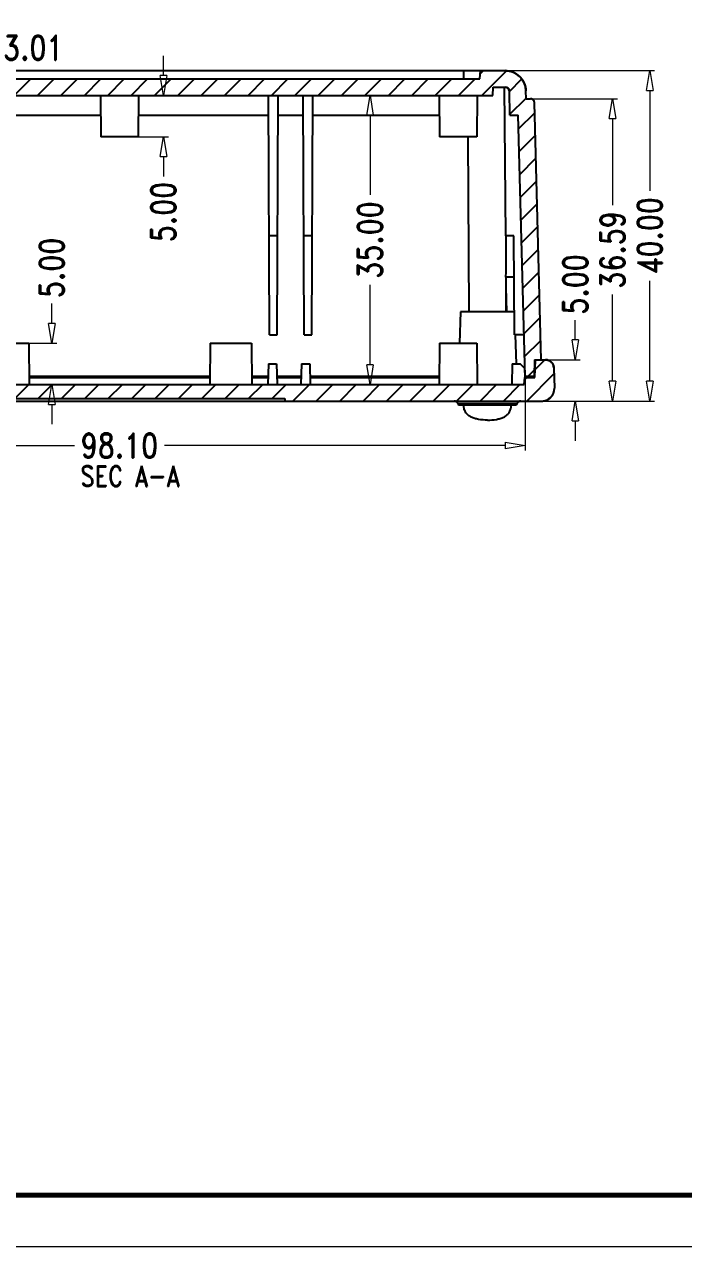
# Model space of a CAD drawing. Header units: millimetres. Extents: x 1751 to 2112, y -224 to 27.
# Drawn here: x 1892.7 to 1972.4, y -224.1 to -76.2 of the extents above; entities that cross this region are included whole.
import ezdxf
from ezdxf.enums import TextEntityAlignment as Align

# ---------------------------------------------------------------- set-up
doc = ezdxf.new("R2010")
doc.units = ezdxf.units.MM
for name, color, linetype, lineweight in [('dim', 3, 'Continuous', 9), ('from', 7, 'Continuous', 13), ('hatch', 56, 'Continuous', 9)]:
    doc.layers.add(name, color=color, linetype=linetype, lineweight=lineweight)
doc.styles.add('ROMAND', font='romand.shx', dxfattribs={"width": 0.8, "bigfont": 'gbcbig.shx'})
doc.dimstyles.new('YanXiu', dxfattribs={"dimtxt": 2.5, "dimasz": 2.2, "dimexe": 1, "dimexo": 0, "dimgap": 0.66, "dimtad": 0, "dimzin": 1, "dimdsep": 46, "dimtxsty": 'ROMAND', "dimblk": 'CLOSEDBLANK', "dimcen": 0, "dimclrd": 3, "dimclre": 3, "dimclrt": 7, "dimazin": 0, "dimtfac": 1, "dimtofl": 0, "dimtmove": 0, "dimatfit": 3, "dimldrblk": 'CLOSEDBLANK', "dimfxl": 1, "dimlwd": 5, "dimlwe": 5, "dimarcsym": 0})
pattern_1 = [(45, (1731.6711, -286.9688), (-1.414214, 1.414214), [])]

# ---------------------------------------------------------------- blocks, each defined once
blk = doc.blocks.new('_ClosedBlank')
at = {"color": 0, "linetype": 'ByBlock', "lineweight": -2}
for p, q in [((-1, 0.167), (0, 0)), ((-1, 0.167), (-1, -0.167)), ((0, 0), (-1, -0.167))]:
    blk.add_line(p, q, dxfattribs=at)
blk = doc.blocks.new('*D30')
at = {"layer": 'Defpoints', "color": 0, "transparency": 16777216}
for p in [(1906.47, -84.78), (1906.42, -89.78), (1909.48, -89.78)]:
    blk.add_point(p, dxfattribs=at)
at = {"layer": 'dim', "color": 3, "lineweight": 5, "transparency": 16777216}
for p, q in [((1909.48, -82.38), (1909.48, -79.98)), ((1906.47, -84.78), (1910.08, -84.78)), ((1906.42, -89.78), (1910.08, -89.78)), ((1909.48, -92.18), (1909.48, -94.58))]:
    blk.add_line(p, q, dxfattribs=at)
at = {"layer": 'dim', "color": 3, "lineweight": 5, "transparency": 16777216, "xscale": 2.4, "yscale": 2.4, "zscale": 2.4}
for p, rotation in [((1909.48, -84.78), 270), ((1909.48, -89.78), 90)]:
    blk.add_blockref('_ClosedBlank', p, dxfattribs=dict(at, rotation=rotation))
at = {"layer": 'dim', "color": 7, "transparency": 16777216, "insert": (1909.48, -98.89), "char_height": 3, "attachment_point": 5, "rotation": 90, "style": 'ROMAND'}
blk.add_mtext('5.00', dxfattribs=at)
blk = doc.blocks.new('*D31')
at = {"layer": 'Defpoints', "color": 0, "transparency": 16777216}
for p in [(1893.22, -114.78), (1893.27, -119.78), (1895.98, -119.78)]:
    blk.add_point(p, dxfattribs=at)
at = {"layer": 'dim', "color": 3, "lineweight": 5, "transparency": 16777216}
for p, q in [((1895.98, -112.38), (1895.98, -109.98)), ((1893.22, -114.78), (1896.58, -114.78)), ((1893.27, -119.78), (1896.58, -119.78)), ((1895.98, -122.18), (1895.98, -124.58))]:
    blk.add_line(p, q, dxfattribs=at)
at = {"layer": 'dim', "color": 3, "lineweight": 5, "transparency": 16777216, "xscale": 2.4, "yscale": 2.4, "zscale": 2.4}
for p, rotation in [((1895.98, -114.78), 270), ((1895.98, -119.78), 90)]:
    blk.add_blockref('_ClosedBlank', p, dxfattribs=dict(at, rotation=rotation))
at = {"layer": 'dim', "color": 7, "transparency": 16777216, "insert": (1895.98, -105.66), "char_height": 3, "attachment_point": 5, "rotation": 90, "style": 'ROMAND'}
blk.add_mtext('5.00', dxfattribs=at)
blk = doc.blocks.new('*D32')
at = {"layer": 'Defpoints', "color": 0, "transparency": 16777216}
for p in [(1934.47, -84.78), (1936.69, -84.78), (1935.63, -119.78)]:
    blk.add_point(p, dxfattribs=at)
at = {"layer": 'dim', "color": 3, "lineweight": 5, "transparency": 16777216}
for p, q in [((1936.69, -84.78), (1933.88, -84.78)), ((1934.47, -87.18), (1934.47, -96.82)), ((1934.47, -117.38), (1934.47, -107.73)), ((1935.63, -119.78), (1933.88, -119.78))]:
    blk.add_line(p, q, dxfattribs=at)
at = {"layer": 'dim', "color": 3, "lineweight": 5, "transparency": 16777216, "xscale": 2.4, "yscale": 2.4, "zscale": 2.4}
for p, rotation in [((1934.47, -84.78), 90), ((1934.47, -119.78), 270)]:
    blk.add_blockref('_ClosedBlank', p, dxfattribs=dict(at, rotation=rotation))
at = {"layer": 'dim', "color": 7, "transparency": 16777216, "insert": (1934.47, -102.28), "char_height": 3, "attachment_point": 5, "rotation": 90, "style": 'ROMAND'}
blk.add_mtext('35.00', dxfattribs=at)
blk = doc.blocks.new('*D35')
at = {"layer": 'Defpoints', "color": 0, "transparency": 16777216}
for p in [(1950.82, -81.78), (1968.3, -81.78), (1955.27, -121.78)]:
    blk.add_point(p, dxfattribs=at)
at = {"layer": 'dim', "color": 3, "lineweight": 5, "transparency": 16777216}
for p, q in [((1950.82, -81.78), (1968.89, -81.78)), ((1968.3, -84.18), (1968.3, -96.32)), ((1968.3, -119.38), (1968.3, -107.23)), ((1955.27, -121.78), (1968.89, -121.78))]:
    blk.add_line(p, q, dxfattribs=at)
at = {"layer": 'dim', "color": 3, "lineweight": 5, "transparency": 16777216, "xscale": 2.4, "yscale": 2.4, "zscale": 2.4}
for p, rotation in [((1968.3, -81.78), 90), ((1968.3, -121.78), 270)]:
    blk.add_blockref('_ClosedBlank', p, dxfattribs=dict(at, rotation=rotation))
at = {"layer": 'dim', "color": 7, "transparency": 16777216, "insert": (1968.3, -101.78), "char_height": 3, "attachment_point": 5, "rotation": 90, "style": 'ROMAND'}
blk.add_mtext('40.00', dxfattribs=at)
blk = doc.blocks.new('*D34')
at = {"layer": 'Defpoints', "color": 0, "transparency": 16777216}
for p in [(1953.86, -85.19), (1963.8, -85.19), (1955.27, -121.78)]:
    blk.add_point(p, dxfattribs=at)
at = {"layer": 'dim', "color": 3, "lineweight": 5, "transparency": 16777216}
for p, q in [((1953.86, -85.19), (1964.39, -85.19)), ((1963.8, -87.59), (1963.8, -98.08)), ((1963.8, -119.38), (1963.8, -108.88)), ((1955.27, -121.78), (1964.39, -121.78))]:
    blk.add_line(p, q, dxfattribs=at)
at = {"layer": 'dim', "color": 3, "lineweight": 5, "transparency": 16777216, "xscale": 2.4, "yscale": 2.4, "zscale": 2.4}
for p, rotation in [((1963.8, -85.19), 90), ((1963.8, -121.78), 270)]:
    blk.add_blockref('_ClosedBlank', p, dxfattribs=dict(at, rotation=rotation))
at = {"layer": 'dim', "color": 7, "transparency": 16777216, "insert": (1963.8, -103.48), "char_height": 3, "attachment_point": 5, "rotation": 90, "style": 'ROMAND'}
blk.add_mtext('36.59', dxfattribs=at)
blk = doc.blocks.new('*D33')
at = {"layer": 'Defpoints', "color": 0, "transparency": 16777216}
for p in [(1955.7, -116.78), (1959.3, -116.78), (1955.27, -121.78)]:
    blk.add_point(p, dxfattribs=at)
at = {"layer": 'dim', "color": 3, "lineweight": 5, "transparency": 16777216}
for p, q in [((1959.3, -114.38), (1959.3, -111.98)), ((1955.7, -116.78), (1959.89, -116.78)), ((1955.27, -121.78), (1959.89, -121.78)), ((1959.3, -124.18), (1959.3, -126.58))]:
    blk.add_line(p, q, dxfattribs=at)
at = {"layer": 'dim', "color": 3, "lineweight": 5, "transparency": 16777216, "xscale": 2.4, "yscale": 2.4, "zscale": 2.4}
for p, rotation in [((1959.3, -116.78), 270), ((1959.3, -121.78), 90)]:
    blk.add_blockref('_ClosedBlank', p, dxfattribs=dict(at, rotation=rotation))
at = {"layer": 'dim', "color": 7, "transparency": 16777216, "insert": (1959.3, -107.66), "char_height": 3, "attachment_point": 5, "rotation": 90, "style": 'ROMAND'}
blk.add_mtext('5.00', dxfattribs=at)
blk = doc.blocks.new('*D46')
at = {"layer": 'Defpoints', "color": 0, "transparency": 16777216}
for p in [(1855.12, -118.78), (1953.23, -118.78), (1953.23, -127.17)]:
    blk.add_point(p, dxfattribs=at)
at = {"layer": 'dim', "color": 3, "lineweight": 5, "transparency": 16777216}
for p, q in [((1855.12, -118.78), (1855.12, -127.77)), ((1953.23, -118.78), (1953.23, -127.77)), ((1857.52, -127.17), (1898.72, -127.17)), ((1950.83, -127.17), (1909.63, -127.17))]:
    blk.add_line(p, q, dxfattribs=at)
at = {"layer": 'dim', "color": 3, "lineweight": 5, "transparency": 16777216, "xscale": 2.4, "yscale": 2.4, "zscale": 2.4, "rotation": 180}
blk.add_blockref('_ClosedBlank', (1855.12, -127.17), dxfattribs=at)
at = {"layer": 'dim', "color": 3, "lineweight": 5, "transparency": 16777216, "xscale": 2.4, "yscale": 2.4, "zscale": 2.4}
blk.add_blockref('_ClosedBlank', (1953.23, -127.17), dxfattribs=at)
at = {"layer": 'dim', "color": 7, "transparency": 16777216, "insert": (1904.17, -127.17), "char_height": 3, "attachment_point": 5, "style": 'ROMAND'}
blk.add_mtext('98.10', dxfattribs=at)
blk = doc.blocks.new('*D48')
at = {"layer": 'Defpoints', "color": 0, "transparency": 16777216}
for p in [(1884.98, -79.01), (1881.97, -84.78), (1884.98, -84.76)]:
    blk.add_point(p, dxfattribs=at)
at = {"layer": 'dim', "color": 3, "lineweight": 5, "transparency": 16777216}
for p, q in [((1879.57, -79.01), (1877.17, -79.01)), ((1881.97, -84.78), (1881.97, -78.41)), ((1884.98, -84.76), (1884.98, -78.41)), ((1887.38, -79.01), (1889.78, -79.01))]:
    blk.add_line(p, q, dxfattribs=at)
at = {"layer": 'dim', "color": 3, "lineweight": 5, "transparency": 16777216, "xscale": 2.4, "yscale": 2.4, "zscale": 2.4}
blk.add_blockref('_ClosedBlank', (1881.97, -79.01), dxfattribs=at)
at = {"layer": 'dim', "color": 3, "lineweight": 5, "transparency": 16777216, "xscale": 2.4, "yscale": 2.4, "zscale": 2.4, "rotation": 180}
blk.add_blockref('_ClosedBlank', (1884.98, -79.01), dxfattribs=at)
at = {"layer": 'dim', "color": 7, "transparency": 16777216, "insert": (1893.75, -79.01), "char_height": 3, "attachment_point": 5, "style": 'ROMAND'}
blk.add_mtext('3.01', dxfattribs=at)

msp = doc.modelspace()

# ---------------------------------------------------------------- hatches: boundary and pattern name
at = {"linetype": 'Continuous'}
h = msp.add_hatch(dxfattribs=at)
h.set_pattern_fill('DEFAULT__1', color=5, scale=2, angle=45, style=0, pattern_type=0)
h.set_pattern_definition(pattern_1)
edge = h.paths.add_edge_path()
edge.add_line((1853.175, -116.778), (1853.975, -116.778))
edge.add_line((1853.175, -116.778), (1853.989, -85.673))
edge.add_spline(control_points=[(1853.989, -85.673), (1853.997, -85.387), (1854.202, -85.186), (1854.489, -85.186)], knot_values=[0, 0, 0, 0, 1, 1, 1, 1], weights=[1, 0.810868, 0.810868, 1], degree=3, periodic=0)
edge.add_line((1854.489, -85.186), (1855.002, -85.186))
edge.add_line((1855.002, -85.186), (1855.028, -84.213))
edge.add_spline(control_points=[(1857.527, -81.778), (1856.093, -81.778), (1855.065, -82.779), (1855.028, -84.213)], knot_values=[0, 0, 0, 0, 1, 1, 1, 1], weights=[1, 0.810868, 0.810868, 1], degree=3, periodic=0)
edge.add_line((1857.527, -81.778), (1860.527, -81.778))
edge.add_line((1860.579, -82.778), (1860.527, -81.778))
edge.add_line((1860.579, -82.778), (1947.77, -82.778))
edge.add_line((1947.77, -82.778), (1947.822, -81.778))
edge.add_line((1947.822, -81.778), (1950.822, -81.778))
edge.add_spline(control_points=[(1950.822, -81.778), (1952.257, -81.778), (1953.284, -82.779), (1953.322, -84.213)], knot_values=[0, 0, 0, 0, 1, 1, 1, 1], weights=[1, 0.810868, 0.810868, 1], degree=3, periodic=0)
edge.add_line((1953.347, -85.186), (1953.322, -84.213))
edge.add_line((1953.347, -85.186), (1953.86, -85.186))
edge.add_spline(control_points=[(1954.36, -85.673), (1954.353, -85.387), (1954.147, -85.186), (1953.86, -85.186)], knot_values=[0, 0, 0, 0, 1, 1, 1, 1], weights=[1, 0.810868, 0.810868, 1], degree=3, periodic=0)
edge.add_line((1955.175, -116.778), (1954.36, -85.673))
edge.add_line((1954.374, -116.778), (1955.175, -116.778))
edge.add_line((1954.374, -116.778), (1954.304, -118.778))
edge.add_line((1953.226, -118.778), (1954.304, -118.778))
edge.add_line((1953.226, -118.778), (1952.399, -87.186))
edge.add_line((1951.399, -87.186), (1952.399, -87.186))
edge.add_line((1951.399, -87.186), (1951.322, -84.265))
edge.add_spline(control_points=[(1950.822, -83.778), (1951.109, -83.778), (1951.315, -83.978), (1951.322, -84.265)], knot_values=[0, 0, 0, 0, 1, 1, 1, 1], weights=[1, 0.810868, 0.810868, 1], degree=3, periodic=0)
edge.add_line((1949.375, -83.778), (1950.822, -83.778))
edge.add_line((1949.322, -84.778), (1949.375, -83.778))
edge.add_line((1859.027, -84.778), (1949.322, -84.778))
edge.add_line((1859.027, -84.778), (1858.974, -83.778))
edge.add_line((1857.527, -83.778), (1858.974, -83.778))
edge.add_spline(control_points=[(1857.527, -83.778), (1857.24, -83.778), (1857.035, -83.978), (1857.027, -84.265)], knot_values=[0, 0, 0, 0, 1, 1, 1, 1], weights=[1, 0.810868, 0.810868, 1], degree=3, periodic=0)
edge.add_line((1856.951, -87.186), (1857.027, -84.265))
edge.add_line((1855.95, -87.186), (1856.951, -87.186))
edge.add_line((1855.123, -118.778), (1855.95, -87.186))
edge.add_line((1854.045, -118.778), (1855.123, -118.778))
edge.add_line((1853.975, -116.778), (1854.045, -118.778))
h = msp.add_hatch(dxfattribs=at)
h.set_pattern_fill('DEFAULT__2', color=5, scale=2, angle=45, style=0, pattern_type=0)
h.set_pattern_definition(pattern_1)
edge = h.paths.add_edge_path()
edge.add_line((1852.649, -116.778), (1853.875, -116.778))
edge.add_line((1853.95, -118.928), (1853.875, -116.778))
edge.add_line((1853.95, -118.928), (1855.175, -118.928))
edge.add_line((1855.219, -119.778), (1855.175, -118.928))
edge.add_line((1855.219, -119.778), (1953.13, -119.778))
edge.add_line((1953.13, -119.778), (1953.175, -118.928))
edge.add_line((1953.175, -118.928), (1954.399, -118.928))
edge.add_line((1954.399, -118.928), (1954.474, -116.778))
edge.add_line((1954.474, -116.778), (1955.7, -116.778))
edge.add_spline(control_points=[(1955.7, -116.778), (1956.274, -116.778), (1956.685, -117.178), (1956.7, -117.752)], knot_values=[0, 0, 0, 0, 1, 1, 1, 1], weights=[1, 0.810868, 0.810868, 1], degree=3, periodic=0)
edge.add_line((1956.7, -117.752), (1956.765, -120.239))
edge.add_spline(control_points=[(1955.266, -121.778), (1956.163, -121.778), (1956.789, -121.136), (1956.765, -120.239)], knot_values=[0, 0, 0, 0, 1, 1, 1, 1], weights=[1, 0.798527, 0.798527, 1], degree=3, periodic=0)
edge.add_line((1924.175, -121.778), (1955.266, -121.778))
edge.add_line((1924.159, -121.478), (1924.175, -121.778))
edge.add_line((1884.19, -121.478), (1924.159, -121.478))
edge.add_line((1884.19, -121.478), (1884.175, -121.778))
edge.add_line((1853.083, -121.778), (1884.175, -121.778))
edge.add_spline(control_points=[(1853.083, -121.778), (1852.186, -121.778), (1851.561, -121.136), (1851.584, -120.239)], knot_values=[0, 0, 0, 0, 1, 1, 1, 1], weights=[1, 0.798527, 0.798527, 1], degree=3, periodic=0)
edge.add_line((1851.649, -117.752), (1851.584, -120.239))
edge.add_spline(control_points=[(1852.649, -116.778), (1852.075, -116.778), (1851.664, -117.178), (1851.649, -117.752)], knot_values=[0, 0, 0, 0, 1, 1, 1, 1], weights=[1, 0.810868, 0.810868, 1], degree=3, periodic=0)

# ---------------------------------------------------------------- linework, layer by layer
at = {"color": 7, "linetype": 'Continuous'}
for p, q in [((1857.527, -81.778), (1950.822, -81.778)), ((1860.579, -82.778), (1947.77, -82.778)), ((1860.579, -82.778), (1947.77, -82.778)), ((1945.822, -82.778), (1945.822, -81.778)), ((1947.77, -82.778), (1947.822, -81.778)), ((1947.77, -82.778), (1947.822, -81.778)), ((1947.822, -81.778), (1950.822, -81.778)), ((1949.322, -84.778), (1949.375, -83.778)), ((1949.322, -84.778), (1949.375, -83.778)), ((1949.375, -83.778), (1950.822, -83.778)), ((1949.375, -83.778), (1950.822, -83.778)), ((1950.883, -101.778), (1950.726, -83.778)), ((1951.399, -87.186), (1951.322, -84.265)), ((1951.399, -87.186), (1951.322, -84.265)), ((1953.347, -85.186), (1953.322, -84.213)), ((1953.347, -85.186), (1953.322, -84.213)), ((1859.027, -84.778), (1949.322, -84.778)), ((1859.027, -84.778), (1949.322, -84.778)), ((1901.881, -84.778), (1901.925, -89.778)), ((1906.468, -84.778), (1906.425, -89.778)), ((1922.306, -113.778), (1922.179, -84.778)), ((1923.244, -113.778), (1923.37, -84.778)), ((1926.506, -113.778), (1926.379, -84.778)), ((1927.444, -113.778), (1927.57, -84.778)), ((1942.831, -84.778), (1942.875, -89.778)), ((1947.418, -84.778), (1947.375, -89.778)), ((1953.347, -85.186), (1953.86, -85.186)), ((1953.347, -85.186), (1953.86, -85.186)), ((1955.175, -116.778), (1954.36, -85.673)), ((1955.175, -116.778), (1954.36, -85.673)), ((1886.16, -87.186), (1901.902, -87.186)), ((1906.447, -87.186), (1922.189, -87.186)), ((1923.36, -87.186), (1926.389, -87.186)), ((1927.56, -87.186), (1942.852, -87.186)), ((1951.399, -87.186), (1952.399, -87.186)), ((1951.399, -87.186), (1952.399, -87.186)), ((1953.226, -118.778), (1952.399, -87.186)), ((1953.226, -118.778), (1952.399, -87.186)), ((1906.425, -89.778), (1901.925, -89.778)), ((1947.375, -89.778), (1942.875, -89.778)), ((1946.309, -89.778), (1946.42, -110.978)), ((1923.296, -101.778), (1922.253, -101.778)), ((1927.496, -101.778), (1926.453, -101.778)), ((1951.856, -101.778), (1950.883, -101.778)), ((1951.961, -113.778), (1951.856, -101.778)), ((1951.9, -106.778), (1950.915, -106.778)), ((1950.929, -110.978), (1950.951, -106.778)), ((1951.023, -110.978), (1950.944, -107.989)), ((1945.425, -110.978), (1945.292, -114.778)), ((1951.925, -110.978), (1945.425, -110.978)), ((1922.306, -113.778), (1923.244, -113.778)), ((1926.506, -113.778), (1927.444, -113.778)), ((1953.095, -113.778), (1951.961, -113.778)), ((1952.022, -113.776), (1952.145, -117.278)), ((1888.225, -114.778), (1893.225, -114.778)), ((1893.225, -114.778), (1893.268, -119.778)), ((1915.125, -114.778), (1915.081, -119.778)), ((1915.125, -114.778), (1920.125, -114.778)), ((1920.125, -114.778), (1920.168, -119.778)), ((1942.875, -114.778), (1942.831, -119.778)), ((1942.875, -114.778), (1947.375, -114.778)), ((1947.375, -114.778), (1947.418, -119.778)), ((1954.374, -116.778), (1954.304, -118.778)), ((1954.374, -116.778), (1954.304, -118.778)), ((1954.374, -116.778), (1955.7, -116.778)), ((1954.374, -116.778), (1955.175, -116.778)), ((1954.399, -118.928), (1954.474, -116.778)), ((1954.399, -118.928), (1954.474, -116.778)), ((1954.474, -116.778), (1955.7, -116.778)), ((1922.175, -117.278), (1922.109, -119.778)), ((1922.175, -117.278), (1923.175, -117.278)), ((1923.175, -117.278), (1923.24, -119.778)), ((1926.175, -117.278), (1926.109, -119.778)), ((1926.175, -117.278), (1927.175, -117.278)), ((1927.175, -117.278), (1927.24, -119.778)), ((1951.676, -117.278), (1951.611, -119.778)), ((1951.676, -117.278), (1952.619, -117.278)), ((1953.136, -117.778), (1952.619, -117.278)), ((1953.136, -117.778), (1953.176, -118.928)), ((1956.7, -117.752), (1956.765, -120.239)), ((1956.7, -117.752), (1956.765, -120.239)), ((1855.219, -119.778), (1953.13, -119.778)), ((1855.219, -119.778), (1953.13, -119.778)), ((1893.26, -118.778), (1915.09, -118.778)), ((1893.261, -118.928), (1915.088, -118.928)), ((1898.925, -118.928), (1898.925, -118.778)), ((1909.425, -118.928), (1909.425, -118.778)), ((1920.16, -118.778), (1922.131, -118.778)), ((1920.161, -118.928), (1922.131, -118.928)), ((1923.218, -118.778), (1926.131, -118.778)), ((1923.218, -118.928), (1926.131, -118.928)), ((1927.218, -118.778), (1942.84, -118.778)), ((1927.218, -118.928), (1942.838, -118.928)), ((1953.13, -119.778), (1953.175, -118.928)), ((1953.13, -119.778), (1953.175, -118.928)), ((1953.171, -118.778), (1954.304, -118.778)), ((1953.175, -118.928), (1954.399, -118.928)), ((1953.175, -118.928), (1954.399, -118.928)), ((1953.226, -118.778), (1954.304, -118.778)), ((1853.083, -121.778), (1955.266, -121.778)), ((1884.19, -121.478), (1924.159, -121.478)), ((1884.19, -121.478), (1924.159, -121.478)), ((1924.159, -121.478), (1924.175, -121.778)), ((1924.159, -121.478), (1924.175, -121.778)), ((1924.175, -121.778), (1955.266, -121.778)), ((1945.112, -122.107), (1945.175, -122.278)), ((1952.237, -122.107), (1945.112, -122.107)), ((1952.175, -122.278), (1945.175, -122.278)), ((1952.237, -122.107), (1952.175, -122.278))]:
    msp.add_line(p, q, dxfattribs=at)
for centre, radius, start, end in [((1950.822, -84.278), 2.5, 1.5, 90), ((1950.822, -84.278), 0.5, 1.5, 90), ((1953.86, -85.686), 0.5, 1.5, 90), ((1955.7, -117.778), 1, 1.5, 90), ((1955.266, -120.278), 1.5, 270, 1.5), ((1944.643, -122.278), 0.5, 20, 90), ((1952.707, -122.278), 0.5, 90, 160)]:
    msp.add_arc(centre, radius, start, end, dxfattribs=at)
msp.add_ellipse((1948.675, 66.12), major_axis=(0, 364.561), ratio=0.0069816, start_param=-2.0649226, end_param=-2.0494088, dxfattribs=at)
for points, start_tangent, end_tangent in [([(1950.822, -81.778), (1950.85, -81.778), (1950.877, -81.779), (1950.905, -81.779), (1950.932, -81.781), (1950.96, -81.782), (1950.988, -81.784), (1951.016, -81.786), (1951.044, -81.788), (1951.072, -81.791), (1951.1, -81.794), (1951.129, -81.797), (1951.157, -81.801), (1951.185, -81.805), (1951.214, -81.809), (1951.242, -81.814), (1951.271, -81.819), (1951.299, -81.824), (1951.328, -81.83), (1951.357, -81.836), (1951.385, -81.842), (1951.414, -81.849), (1951.443, -81.856), (1951.472, -81.864), (1951.5, -81.872), (1951.529, -81.88), (1951.558, -81.889), (1951.586, -81.898), (1951.615, -81.907), (1951.644, -81.917), (1951.672, -81.927), (1951.701, -81.938), (1951.729, -81.948), (1951.758, -81.96), (1951.786, -81.971), (1951.814, -81.983), (1951.842, -81.996), (1951.87, -82.008), (1951.898, -82.022), (1951.926, -82.035), (1951.954, -82.049), (1951.982, -82.063), (1952.009, -82.078), (1952.036, -82.093), (1952.064, -82.108), (1952.091, -82.124), (1952.118, -82.14), (1952.144, -82.156), (1952.171, -82.173), (1952.197, -82.19), (1952.223, -82.208), (1952.249, -82.225), (1952.275, -82.244), (1952.301, -82.262), (1952.326, -82.281), (1952.351, -82.3), (1952.376, -82.32), (1952.401, -82.34), (1952.425, -82.36), (1952.45, -82.38), (1952.474, -82.401), (1952.497, -82.422), (1952.521, -82.444), (1952.544, -82.465), (1952.567, -82.487), (1952.589, -82.51), (1952.612, -82.532), (1952.634, -82.555), (1952.656, -82.578), (1952.677, -82.602), (1952.698, -82.625), (1952.719, -82.649), (1952.739, -82.673), (1952.76, -82.698), (1952.779, -82.723), (1952.799, -82.747), (1952.818, -82.772), (1952.837, -82.798), (1952.855, -82.823), (1952.874, -82.849), (1952.891, -82.875), (1952.909, -82.901), (1952.926, -82.927), (1952.943, -82.954), (1952.959, -82.98), (1952.975, -83.007), (1952.991, -83.034), (1953.006, -83.061), (1953.021, -83.089), (1953.036, -83.116), (1953.05, -83.143), (1953.064, -83.171), (1953.077, -83.199), (1953.09, -83.227), (1953.103, -83.254), (1953.116, -83.282), (1953.128, -83.311), (1953.139, -83.339), (1953.15, -83.367), (1953.161, -83.395), (1953.172, -83.424), (1953.182, -83.452), (1953.192, -83.48), (1953.201, -83.509), (1953.21, -83.537), (1953.219, -83.566), (1953.227, -83.594), (1953.235, -83.623), (1953.243, -83.651), (1953.25, -83.68), (1953.257, -83.708), (1953.263, -83.737), (1953.269, -83.765), (1953.275, -83.794), (1953.28, -83.822), (1953.286, -83.851), (1953.29, -83.879), (1953.295, -83.907), (1953.299, -83.935), (1953.302, -83.963), (1953.306, -83.991), (1953.309, -84.019), (1953.312, -84.047), (1953.314, -84.075), (1953.316, -84.103), (1953.318, -84.13), (1953.319, -84.158), (1953.321, -84.185), (1953.322, -84.213)], (1, 0), (0.0261769, -0.9996573)), ([(1950.822, -83.778), (1950.828, -83.778), (1950.833, -83.778), (1950.839, -83.778), (1950.844, -83.779), (1950.85, -83.779), (1950.855, -83.779), (1950.861, -83.78), (1950.867, -83.78), (1950.872, -83.781), (1950.878, -83.781), (1950.884, -83.782), (1950.889, -83.783), (1950.895, -83.783), (1950.901, -83.784), (1950.906, -83.785), (1950.912, -83.786), (1950.918, -83.787), (1950.924, -83.788), (1950.929, -83.79), (1950.935, -83.791), (1950.941, -83.792), (1950.946, -83.794), (1950.952, -83.795), (1950.958, -83.797), (1950.964, -83.799), (1950.969, -83.8), (1950.975, -83.802), (1950.981, -83.804), (1950.987, -83.806), (1950.992, -83.808), (1950.998, -83.81), (1951.004, -83.812), (1951.009, -83.814), (1951.015, -83.817), (1951.021, -83.819), (1951.026, -83.822), (1951.032, -83.824), (1951.038, -83.827), (1951.043, -83.829), (1951.049, -83.832), (1951.054, -83.835), (1951.06, -83.838), (1951.065, -83.841), (1951.071, -83.844), (1951.076, -83.847), (1951.081, -83.85), (1951.087, -83.854), (1951.092, -83.857), (1951.097, -83.861), (1951.103, -83.864), (1951.108, -83.868), (1951.113, -83.871), (1951.118, -83.875), (1951.123, -83.879), (1951.128, -83.883), (1951.133, -83.886), (1951.138, -83.89), (1951.143, -83.894), (1951.148, -83.899), (1951.153, -83.903), (1951.157, -83.907), (1951.162, -83.911), (1951.167, -83.916), (1951.171, -83.92), (1951.176, -83.924), (1951.18, -83.929), (1951.185, -83.934), (1951.189, -83.938), (1951.193, -83.943), (1951.198, -83.948), (1951.202, -83.952), (1951.206, -83.957), (1951.21, -83.962), (1951.214, -83.967), (1951.218, -83.972), (1951.222, -83.977), (1951.225, -83.982), (1951.229, -83.987), (1951.233, -83.992), (1951.236, -83.997), (1951.24, -84.003), (1951.243, -84.008), (1951.246, -84.013), (1951.25, -84.019), (1951.253, -84.024), (1951.256, -84.029), (1951.259, -84.035), (1951.262, -84.04), (1951.265, -84.046), (1951.268, -84.051), (1951.271, -84.057), (1951.273, -84.062), (1951.276, -84.068), (1951.279, -84.073), (1951.281, -84.079), (1951.283, -84.085), (1951.286, -84.09), (1951.288, -84.096), (1951.29, -84.102), (1951.292, -84.107), (1951.294, -84.113), (1951.296, -84.119), (1951.298, -84.124), (1951.3, -84.13), (1951.302, -84.136), (1951.303, -84.141), (1951.305, -84.147), (1951.306, -84.153), (1951.308, -84.158), (1951.309, -84.164), (1951.311, -84.17), (1951.312, -84.176), (1951.313, -84.181), (1951.314, -84.187), (1951.315, -84.193), (1951.316, -84.198), (1951.317, -84.204), (1951.318, -84.21), (1951.318, -84.215), (1951.319, -84.221), (1951.32, -84.226), (1951.32, -84.232), (1951.321, -84.238), (1951.321, -84.243), (1951.322, -84.249), (1951.322, -84.254), (1951.322, -84.26), (1951.322, -84.265)], (1, 0), (0.0261769, -0.9996573)), ([(1954.36, -85.673), (1954.36, -85.668), (1954.36, -85.662), (1954.359, -85.657), (1954.359, -85.651), (1954.359, -85.646), (1954.358, -85.64), (1954.358, -85.635), (1954.357, -85.629), (1954.356, -85.624), (1954.356, -85.618), (1954.355, -85.612), (1954.354, -85.607), (1954.353, -85.601), (1954.352, -85.595), (1954.351, -85.59), (1954.35, -85.584), (1954.348, -85.578), (1954.347, -85.573), (1954.346, -85.567), (1954.344, -85.561), (1954.343, -85.555), (1954.341, -85.55), (1954.34, -85.544), (1954.338, -85.538), (1954.336, -85.533), (1954.334, -85.527), (1954.332, -85.521), (1954.33, -85.516), (1954.328, -85.51), (1954.326, -85.504), (1954.324, -85.499), (1954.321, -85.493), (1954.319, -85.487), (1954.316, -85.482), (1954.314, -85.476), (1954.311, -85.471), (1954.309, -85.465), (1954.306, -85.46), (1954.303, -85.454), (1954.3, -85.449), (1954.297, -85.443), (1954.294, -85.438), (1954.291, -85.432), (1954.288, -85.427), (1954.284, -85.422), (1954.281, -85.416), (1954.278, -85.411), (1954.274, -85.406), (1954.271, -85.401), (1954.267, -85.396), (1954.263, -85.39), (1954.259, -85.385), (1954.256, -85.38), (1954.252, -85.375), (1954.248, -85.37), (1954.244, -85.366), (1954.24, -85.361), (1954.235, -85.356), (1954.231, -85.351), (1954.227, -85.347), (1954.223, -85.342), (1954.218, -85.337), (1954.214, -85.333), (1954.209, -85.328), (1954.205, -85.324), (1954.2, -85.32), (1954.195, -85.315), (1954.191, -85.311), (1954.186, -85.307), (1954.181, -85.303), (1954.176, -85.299), (1954.171, -85.295), (1954.166, -85.291), (1954.161, -85.287), (1954.156, -85.283), (1954.151, -85.28), (1954.146, -85.276), (1954.14, -85.272), (1954.135, -85.269), (1954.13, -85.265), (1954.125, -85.262), (1954.119, -85.259), (1954.114, -85.256), (1954.109, -85.252), (1954.103, -85.249), (1954.098, -85.246), (1954.092, -85.243), (1954.087, -85.241), (1954.081, -85.238), (1954.075, -85.235), (1954.07, -85.233), (1954.064, -85.23), (1954.059, -85.228), (1954.053, -85.225), (1954.047, -85.223), (1954.042, -85.221), (1954.036, -85.218), (1954.03, -85.216), (1954.025, -85.214), (1954.019, -85.212), (1954.013, -85.21), (1954.007, -85.209), (1954.002, -85.207), (1953.996, -85.205), (1953.99, -85.204), (1953.984, -85.202), (1953.979, -85.201), (1953.973, -85.199), (1953.967, -85.198), (1953.961, -85.197), (1953.956, -85.196), (1953.95, -85.195), (1953.944, -85.194), (1953.939, -85.193), (1953.933, -85.192), (1953.927, -85.191), (1953.922, -85.19), (1953.916, -85.19), (1953.91, -85.189), (1953.905, -85.188), (1953.899, -85.188), (1953.893, -85.188), (1953.888, -85.187), (1953.882, -85.187), (1953.877, -85.187), (1953.871, -85.187), (1953.866, -85.187), (1953.86, -85.186)], (-0.0261769, 0.9996573), (-1, 0)), ([(1955.7, -116.778), (1955.711, -116.778), (1955.722, -116.778), (1955.733, -116.779), (1955.744, -116.779), (1955.756, -116.78), (1955.767, -116.78), (1955.778, -116.781), (1955.789, -116.782), (1955.8, -116.783), (1955.812, -116.784), (1955.823, -116.786), (1955.834, -116.787), (1955.846, -116.789), (1955.857, -116.79), (1955.868, -116.792), (1955.88, -116.794), (1955.891, -116.796), (1955.903, -116.799), (1955.914, -116.801), (1955.926, -116.804), (1955.937, -116.807), (1955.949, -116.809), (1955.96, -116.812), (1955.972, -116.816), (1955.983, -116.819), (1955.995, -116.822), (1956.006, -116.826), (1956.018, -116.83), (1956.029, -116.834), (1956.04, -116.838), (1956.052, -116.842), (1956.063, -116.846), (1956.075, -116.851), (1956.086, -116.855), (1956.097, -116.86), (1956.108, -116.865), (1956.12, -116.87), (1956.131, -116.875), (1956.142, -116.881), (1956.153, -116.886), (1956.164, -116.892), (1956.175, -116.898), (1956.186, -116.904), (1956.197, -116.91), (1956.208, -116.916), (1956.219, -116.923), (1956.229, -116.929), (1956.24, -116.936), (1956.25, -116.943), (1956.261, -116.95), (1956.271, -116.957), (1956.282, -116.964), (1956.292, -116.972), (1956.302, -116.979), (1956.312, -116.987), (1956.322, -116.995), (1956.332, -117.003), (1956.342, -117.011), (1956.351, -117.019), (1956.361, -117.027), (1956.37, -117.036), (1956.38, -117.044), (1956.389, -117.053), (1956.398, -117.062), (1956.407, -117.071), (1956.416, -117.08), (1956.425, -117.089), (1956.434, -117.098), (1956.442, -117.108), (1956.451, -117.117), (1956.459, -117.127), (1956.467, -117.136), (1956.475, -117.146), (1956.483, -117.156), (1956.491, -117.166), (1956.499, -117.176), (1956.506, -117.186), (1956.514, -117.196), (1956.521, -117.206), (1956.528, -117.217), (1956.535, -117.227), (1956.542, -117.238), (1956.549, -117.248), (1956.555, -117.259), (1956.562, -117.27), (1956.568, -117.281), (1956.574, -117.291), (1956.58, -117.302), (1956.586, -117.313), (1956.592, -117.324), (1956.597, -117.335), (1956.602, -117.346), (1956.608, -117.357), (1956.613, -117.369), (1956.618, -117.38), (1956.623, -117.391), (1956.627, -117.402), (1956.632, -117.414), (1956.636, -117.425), (1956.64, -117.436), (1956.644, -117.448), (1956.648, -117.459), (1956.652, -117.47), (1956.656, -117.482), (1956.659, -117.493), (1956.662, -117.505), (1956.666, -117.516), (1956.669, -117.527), (1956.671, -117.539), (1956.674, -117.55), (1956.677, -117.562), (1956.679, -117.573), (1956.682, -117.584), (1956.684, -117.596), (1956.686, -117.607), (1956.688, -117.618), (1956.689, -117.63), (1956.691, -117.641), (1956.693, -117.652), (1956.694, -117.663), (1956.695, -117.675), (1956.696, -117.686), (1956.697, -117.697), (1956.698, -117.708), (1956.699, -117.719), (1956.699, -117.73), (1956.7, -117.741), (1956.7, -117.752)], (1, 0), (0.0261769, -0.9996573)), ([(1955.266, -121.778), (1955.283, -121.778), (1955.299, -121.778), (1955.316, -121.777), (1955.334, -121.777), (1955.351, -121.776), (1955.368, -121.775), (1955.385, -121.773), (1955.402, -121.772), (1955.42, -121.77), (1955.437, -121.768), (1955.455, -121.766), (1955.472, -121.764), (1955.49, -121.761), (1955.507, -121.759), (1955.525, -121.756), (1955.543, -121.752), (1955.56, -121.749), (1955.578, -121.745), (1955.596, -121.741), (1955.613, -121.737), (1955.631, -121.733), (1955.649, -121.728), (1955.667, -121.724), (1955.684, -121.719), (1955.702, -121.713), (1955.72, -121.708), (1955.738, -121.702), (1955.755, -121.696), (1955.773, -121.69), (1955.791, -121.683), (1955.808, -121.677), (1955.826, -121.67), (1955.843, -121.662), (1955.861, -121.655), (1955.878, -121.647), (1955.896, -121.639), (1955.913, -121.631), (1955.93, -121.623), (1955.948, -121.614), (1955.965, -121.605), (1955.982, -121.596), (1955.999, -121.587), (1956.015, -121.577), (1956.032, -121.568), (1956.049, -121.557), (1956.065, -121.547), (1956.082, -121.537), (1956.098, -121.526), (1956.114, -121.515), (1956.13, -121.504), (1956.146, -121.492), (1956.162, -121.481), (1956.178, -121.469), (1956.194, -121.457), (1956.209, -121.445), (1956.224, -121.432), (1956.239, -121.419), (1956.254, -121.406), (1956.269, -121.393), (1956.284, -121.38), (1956.298, -121.366), (1956.312, -121.353), (1956.326, -121.339), (1956.34, -121.325), (1956.354, -121.311), (1956.367, -121.296), (1956.381, -121.281), (1956.394, -121.267), (1956.407, -121.252), (1956.42, -121.237), (1956.432, -121.221), (1956.444, -121.206), (1956.456, -121.19), (1956.468, -121.175), (1956.48, -121.159), (1956.491, -121.143), (1956.503, -121.127), (1956.514, -121.11), (1956.524, -121.094), (1956.535, -121.078), (1956.545, -121.061), (1956.555, -121.044), (1956.565, -121.027), (1956.575, -121.011), (1956.584, -120.994), (1956.593, -120.976), (1956.602, -120.959), (1956.611, -120.942), (1956.619, -120.925), (1956.627, -120.907), (1956.635, -120.89), (1956.643, -120.872), (1956.651, -120.855), (1956.658, -120.837), (1956.665, -120.819), (1956.671, -120.802), (1956.678, -120.784), (1956.684, -120.766), (1956.69, -120.748), (1956.696, -120.73), (1956.701, -120.713), (1956.707, -120.695), (1956.712, -120.677), (1956.717, -120.659), (1956.721, -120.641), (1956.726, -120.623), (1956.73, -120.605), (1956.734, -120.587), (1956.737, -120.57), (1956.741, -120.552), (1956.744, -120.534), (1956.747, -120.516), (1956.749, -120.498), (1956.752, -120.481), (1956.754, -120.463), (1956.756, -120.445), (1956.758, -120.428), (1956.76, -120.41), (1956.761, -120.393), (1956.763, -120.376), (1956.764, -120.358), (1956.764, -120.341), (1956.765, -120.324), (1956.765, -120.307), (1956.766, -120.29), (1956.766, -120.273), (1956.766, -120.256), (1956.765, -120.239)], (1, 0), (-0.0261769, 0.9996573)), ([(1948.675, -124.078), (1947.598, -123.997), (1947.127, -123.886), (1946.709, -123.721), (1946.353, -123.491), (1946.071, -123.186), (1945.876, -122.789), (1945.792, -122.278)], (-1, 0), (-0.0348995, 0.9993908)), ([(1948.675, -124.078), (1949.751, -123.997), (1950.222, -123.886), (1950.64, -123.721), (1950.996, -123.491), (1951.279, -123.186), (1951.473, -122.789), (1951.557, -122.278)], (1, 0), (0.0348995, 0.9993908))]:
    msp.add_spline(points, degree=3, dxfattribs=dict(at, start_tangent=start_tangent, end_tangent=end_tangent))
at = {"layer": 'from'}
msp.add_lwpolyline([(1751.383, -224.132), (2112.226, -224.132), (2112.226, 26.621), (1751.383, 26.621)], close=True, dxfattribs=at)
at = {"layer": 'from', "const_width": 0.622}
msp.add_lwpolyline([(1757.602, -217.913), (1757.602, 20.403), (2106.007, 20.403), (2106.007, -217.913), (1757.602, -217.913)], dxfattribs=at)

# ---------------------------------------------------------------- texts
at = {"layer": 'hatch', "color": 6, "style": 'ROMAND', "width": 0.8}
msp.add_text('SEC A-A', height=2.5, dxfattribs=at).set_placement((1905.487, -130.863), align=Align.MIDDLE)

# ---------------------------------------------------------------- dimensions: what is measured, and where the dimension line sits
at = {"layer": 'dim'}
for base, p1, p2, picture, middle in [((1884.979, -79.012), (1881.97, -84.778), (1884.979, -84.765), '*D48', (1893.75, -79.012)), ((1953.226, -127.175), (1855.123, -118.778), (1953.226, -118.778), '*D46', (1904.175, -127.175))]:
    dim = msp.add_linear_dim(base=base, p1=p1, p2=p2, dimstyle='YanXiu', override={"dimtxt": 3, "dimasz": 2.4, "dimexe": 0.5997, "dimgap": 0.5997}, dxfattribs=at)
    dim.commit()
    dim.dimension.update_dxf_attribs({"geometry": picture, "text_midpoint": middle})
for base, p1, p2, picture, middle in [((1909.481, -89.778), (1906.468, -84.778), (1906.425, -89.778), '*D30', (1909.481, -98.892)), ((1968.295, -81.778), (1955.266, -121.778), (1950.822, -81.778), '*D35', (1968.295, -101.778)), ((1934.475, -84.778), (1935.631, -119.778), (1936.69, -84.778), '*D32', (1934.475, -102.278)), ((1963.795, -85.186), (1955.266, -121.778), (1953.86, -85.186), '*D34', (1963.795, -103.482)), ((1959.295, -116.778), (1955.266, -121.778), (1955.7, -116.778), '*D33', (1959.295, -107.664))]:
    dim = msp.add_linear_dim(base=base, p1=p1, p2=p2, angle=90, dimstyle='YanXiu', override={"dimtxt": 3, "dimasz": 2.4, "dimexe": 0.5997, "dimgap": 0.5997}, dxfattribs=at)
    dim.commit()
    dim.dimension.update_dxf_attribs({"geometry": picture, "text_midpoint": middle})
dim = msp.add_linear_dim(base=(1895.979, -119.778), p1=(1893.225, -114.778), p2=(1893.268, -119.778), angle=90, dimstyle='YanXiu', override={"dimtxt": 3, "dimasz": 2.4, "dimexe": 0.5997, "dimgap": 0.5997}, dxfattribs=at)
dim.commit()
dim.dimension.update_dxf_attribs({"geometry": '*D31', "text_midpoint": (1895.979, -105.664), "dimtype": 160})

doc.saveas('drawing.dxf')
